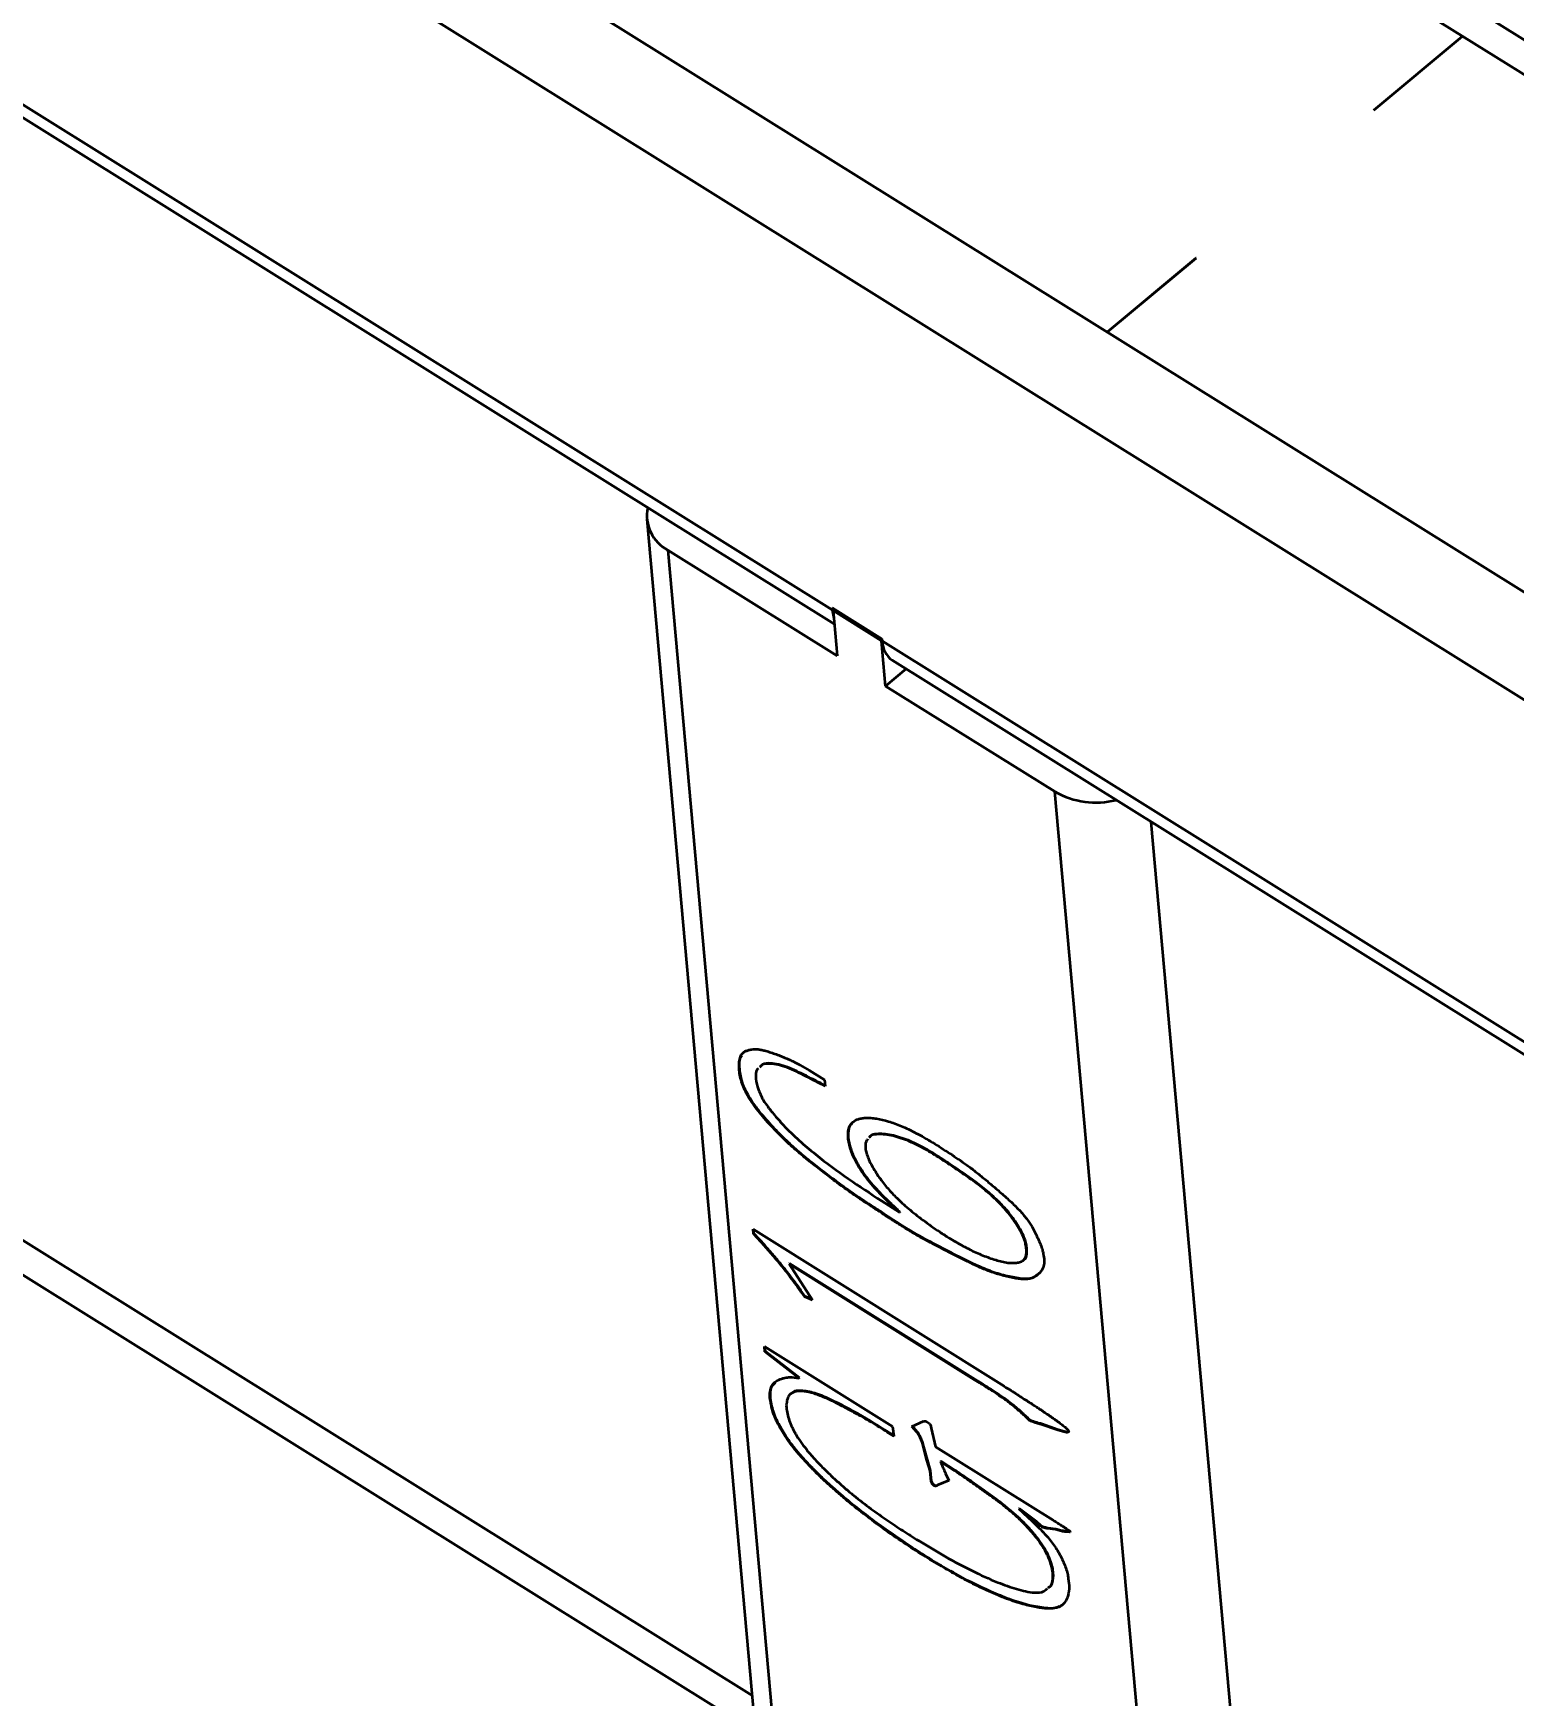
# Model space of a CAD drawing. Header units: millimetres. Extents: x 0 to 14850, y 0 to 10716.
# Drawn here: x 6183 to 6933, y 3584 to 4426 of the extents above; entities that cross this region are included whole.
import ezdxf

# ---------------------------------------------------------------- set-up
doc = ezdxf.new("R2010")
doc.units = ezdxf.units.MM
doc.header["$LTSCALE"] = 50
doc.layers.add('迈迪拼图', color=7, linetype='Continuous', lineweight=0)
doc.styles.add('SLDTEXTSTYLE4', font='SIMSUN.TTC')
doc.dimstyles.new('SLDDIMSTYLE0', dxfattribs={"dimtxt": 175, "dimasz": 175, "dimexe": 0, "dimexo": 0.0625, "dimgap": 43.75, "dimtad": 2, "dimlfac": 0.3, "dimrnd": 1e-09, "dimzin": 12, "dimdsep": 46, "dimtxsty": 'SLDTEXTSTYLE4', "dimsah": 1, "dimcen": 0.09, "dimadec": 0, "dimazin": 3, "dimtfac": 1, "dimtdec": 3, "dimtofl": 0, "dimtmove": 0, "dimatfit": 3, "dimfxl": 0, "dimfrac": 2, "dimtolj": 1, "dimtzin": 12, "dimarcsym": 0})

# ---------------------------------------------------------------- blocks, each defined once
blk = doc.blocks.new('_D')
at = {"layer": '迈迪拼图'}
for p, q in [((2446.43, 6897.08), (1201.26, 5860.72)), ((1235.02, 5888.82), (7482.3, 1989.14)), ((8693.71, 2997.41), (7448.53, 1961.04))]:
    blk.add_line(p, q, dxfattribs=at)
for points in [[(1235.02, 5888.82), (1349.39, 5785.69), (1377.9, 5831.37)], [(7482.3, 1989.14), (7367.93, 2092.27), (7339.42, 2046.59)]]:
    blk.add_solid(points, dxfattribs=at)
at = {"layer": '迈迪拼图', "insert": (4293.71, 4219.58), "char_height": 175, "attachment_point": 1, "rotation": 328.02675, "style": 'SLDTEXTSTYLE4'}
blk.add_mtext('2550', dxfattribs=at)

msp = doc.modelspace()

# ---------------------------------------------------------------- linework, layer by layer
at = {"color": 7, "linetype": 'Continuous', "lineweight": 35}
for p, q in [((2725.189, 6772.258), (8482.48, 3178.44)), ((8462.022, 3136.765), (2704.731, 6730.583)), ((4612.231, 5366.61), (6587.349, 4133.701)), ((4617.09, 5357.069), (6588.455, 4126.502)), ((6546.759, 3583.725), (5016.955, 4538.66)), ((8678.513, 3335.997), (6816.655, 4498.208)), ((8662.56, 3328.321), (6796.952, 4492.871)), ((6906.471, 4424.179), (6861.665, 4386.887)), ((6861.689, 4386.872), (6906.495, 4424.164)), ((6906.495, 4424.164), (6906.471, 4424.179)), ((6906.474, 4424.146), (6906.471, 4424.179)), ((6861.665, 4386.887), (6861.689, 4386.872)), ((6771.648, 4311.965), (6726.842, 4274.673)), ((6726.866, 4274.658), (6771.672, 4311.95)), ((6771.672, 4311.95), (6771.648, 4311.965)), ((6771.651, 4311.932), (6771.648, 4311.965)), ((6726.842, 4274.673), (6726.866, 4274.658)), ((6493.453, 4179.746), (6575.519, 3262.153)), ((6504.144, 4163.98), (6586.21, 3246.387)), ((6589.891, 4110.455), (6504.144, 4163.98)), ((6612.725, 4118.943), (6587.246, 4134.848)), ((6587.246, 4134.848), (6587.349, 4133.701)), ((6588.582, 4134.014), (6587.839, 4133.395)), ((6587.839, 4133.395), (6589.891, 4110.455)), ((6612.338, 4118.102), (6587.839, 4133.395)), ((6612.828, 4117.796), (6612.725, 4118.943)), ((6612.769, 4118.461), (6612.338, 4118.102)), ((6614.39, 4095.162), (6612.338, 4118.102)), ((6612.828, 4117.796), (8478.435, 2953.246)), ((6624.792, 4103.82), (6614.39, 4095.162)), ((6617.687, 4108.255), (8483.294, 2943.705)), ((6700.137, 4041.637), (6614.39, 4095.162)), ((6782.203, 3124.045), (6700.137, 4041.637)), ((6540.405, 3901.812), (6540.179, 3901.625)), ((6575.822, 3900.34), (6583.49, 3895.554)), ((6583.49, 3895.554), (6583.769, 3892.429)), ((6595.673, 3865.837), (6595.448, 3865.65)), ((6625.809, 3865.04), (6625.584, 3864.853)), ((6612.254, 3834.383), (6621.608, 3828.356)), ((6612.101, 3828.687), (6611.876, 3828.5)), ((6621.833, 3828.543), (6621.608, 3828.356)), ((6547.241, 3820.045), (6674.524, 3740.373)), ((6547.461, 3817.585), (6547.241, 3820.045)), ((6547.686, 3817.773), (6547.461, 3817.585)), ((6552.991, 3811.591), (6547.461, 3817.585)), ((6547.686, 3817.773), (6547.497, 3819.885)), ((6553.216, 3811.779), (6547.686, 3817.773)), ((6553.216, 3811.779), (6552.991, 3811.591)), ((6685.821, 3811.26), (6685.596, 3811.073)), ((6565.798, 3802.638), (6565.573, 3802.451)), ((6565.573, 3802.451), (6577.408, 3784.048)), ((6659.519, 3743.619), (6565.573, 3802.451)), ((6659.745, 3743.806), (6565.798, 3802.638)), ((6573.631, 3785.886), (6573.406, 3785.698)), ((6577.408, 3784.048), (6573.406, 3785.698)), ((6577.163, 3784.429), (6573.631, 3785.886)), ((6553.041, 3760.436), (6617.968, 3719.908)), ((6553.282, 3757.744), (6553.041, 3760.436)), ((6553.507, 3757.931), (6553.282, 3757.744)), ((6570.527, 3744.438), (6553.282, 3757.744)), ((6553.507, 3757.931), (6553.298, 3760.277)), ((6570.752, 3744.625), (6553.507, 3757.931)), ((6566.853, 3745.036), (6570.527, 3744.438)), ((6570.752, 3744.625), (6570.527, 3744.438)), ((6659.745, 3743.806), (6659.519, 3743.619)), ((6556.076, 3734.077), (6555.851, 3733.89)), ((6617.968, 3719.908), (6618.639, 3715.033)), ((6627.68, 3719.997), (6633.576, 3722.656)), ((6630.216, 3717.127), (6627.68, 3719.997)), ((6630.441, 3717.314), (6627.959, 3720.123)), ((6630.441, 3717.314), (6630.216, 3717.127)), ((6637.119, 3720.883), (6637.507, 3719.166)), ((6637.507, 3719.166), (6639.691, 3709.737)), ((6693.433, 3721.271), (6693.208, 3721.084)), ((6701.611, 3718.192), (6693.208, 3721.084)), ((6701.836, 3718.379), (6693.433, 3721.271)), ((6701.836, 3718.379), (6701.611, 3718.192)), ((6704.637, 3717.339), (6701.611, 3718.192)), ((6704.862, 3717.526), (6701.836, 3718.379)), ((6704.862, 3717.526), (6704.637, 3717.339)), ((6633.836, 3709.703), (6633.611, 3709.515)), ((6635.341, 3702.912), (6633.611, 3709.515)), ((6635.566, 3703.099), (6633.836, 3709.703)), ((6639.691, 3709.737), (6699.364, 3672.488)), ((6635.566, 3703.099), (6635.341, 3702.912)), ((6636.932, 3697.494), (6635.341, 3702.912)), ((6637.157, 3697.681), (6635.566, 3703.099)), ((6642.395, 3702.446), (6642.17, 3702.258)), ((6649.397, 3697.527), (6642.17, 3702.258)), ((6649.622, 3697.715), (6642.395, 3702.446)), ((6637.157, 3697.681), (6636.932, 3697.494)), ((6637.414, 3692.109), (6636.932, 3697.494)), ((6637.639, 3692.297), (6637.157, 3697.681)), ((6637.639, 3692.297), (6637.414, 3692.109)), ((6646.418, 3692.608), (6640.768, 3690.204)), ((6640.993, 3690.391), (6640.768, 3690.204)), ((6646.383, 3692.684), (6640.993, 3690.391)), ((6644.758, 3696.187), (6646.418, 3692.608)), ((6649.622, 3697.715), (6649.397, 3697.527)), ((6682.109, 3678.503), (6681.884, 3678.316)), ((6690.629, 3671.602), (6681.884, 3678.316)), ((6690.854, 3671.789), (6682.109, 3678.503)), ((6612.098, 3669.45), (6611.873, 3669.263)), ((6690.854, 3671.789), (6690.629, 3671.602)), ((6693.069, 3669.419), (6690.629, 3671.602)), ((6693.295, 3669.606), (6690.854, 3671.789)), ((6693.295, 3669.606), (6693.069, 3669.419)), ((6696.779, 3668.498), (6696.554, 3668.311)), ((6700.455, 3667.79), (6696.554, 3668.311)), ((6700.68, 3667.978), (6696.779, 3668.498)), ((6700.68, 3667.978), (6700.455, 3667.79)), ((6703.477, 3666.971), (6700.455, 3667.79)), ((6703.703, 3667.158), (6700.68, 3667.978)), ((6703.703, 3667.158), (6703.477, 3666.971)), ((6699.383, 3644.622), (6699.158, 3644.434))]:
    msp.add_line(p, q, dxfattribs=at)
at = {"color": 8, "linetype": 'Continuous', "lineweight": 35}
for p, q in [((6548.429, 3565.047), (5008.693, 4526.182)), ((6748.816, 4026.402), (6829.212, 3127.487))]:
    msp.add_line(p, q, dxfattribs=at)
at = {"color": 7, "linetype": 'Continuous', "lineweight": 35, "flags": 128}
msp.add_lwpolyline([(6587.349, 4133.701), (6587.954, 4130.32), (6588.179, 4129.594)], dxfattribs=at)
at = {"color": 7, "linetype": 'Continuous', "lineweight": 35}
for centre, radius, start, end in [((6513.349, 4181.572), 19.855, 168.501604, 242.378431), ((6624.644, 4117.806), 11.816, 180.046354, 233.930156), ((6720.926, 4078.113), 41.984, 240.318498, 284.152638)]:
    msp.add_arc(centre, radius, start, end, dxfattribs=at)
for points, knots in [([(6540.179, 3901.625), (6540.178, 3902.719), (6540.176, 3904.787), (6540.784, 3907.257), (6541.717, 3909.122), (6543.185, 3910.142), (6544.862, 3910.616), (6546.383, 3911.071), (6547.955, 3911.195), (6549.508, 3911.187), (6551.259, 3910.889), (6553.248, 3910.443), (6555.608, 3909.707), (6558.197, 3908.806), (6560.809, 3907.844), (6563.24, 3906.896), (6565.388, 3905.996), (6567.988, 3904.819), (6571.423, 3903.044), (6574.272, 3901.293), (6575.822, 3900.34)], [0, 0, 0, 0, 0.075447, 0.142574, 0.202576, 0.2572046, 0.3081637, 0.3550904, 0.3967462, 0.4353273, 0.4749708, 0.5204873, 0.5724556, 0.6312687, 0.6896741, 0.7417622, 0.7875688, 0.8264383, 0.9055481, 1, 1, 1, 1]), ([(6611.876, 3828.5), (6610.18, 3829.596), (6606.989, 3831.659), (6602.501, 3834.621), (6598.625, 3837.207), (6594.162, 3840.348), (6588.668, 3844.367), (6581.938, 3849.478), (6575.165, 3854.812), (6569.702, 3859.375), (6565.5, 3863.156), (6562.271, 3866.23), (6558.927, 3869.673), (6555.468, 3873.261), (6552.186, 3877.005), (6549.194, 3880.695), (6546.623, 3884.28), (6544.404, 3887.784), (6542.653, 3891.269), (6541.323, 3894.769), (6540.482, 3898.279), (6540.283, 3900.481), (6540.179, 3901.625)], [0, 0, 0, 0, 0.0605799, 0.1139791, 0.1602072, 0.1988916, 0.27311, 0.3562397, 0.4394577, 0.5158714, 0.5532353, 0.5931854, 0.6356276, 0.6807008, 0.7253663, 0.7665279, 0.8054733, 0.8421811, 0.8782134, 0.9159854, 0.9563641, 1, 1, 1, 1]), ([(6540.405, 3901.812), (6540.336, 3903.709), (6540.243, 3906.258), (6541.425, 3907.644), (6541.727, 3907.999)], [0, 0, 0, 0, 0.74433226, 1, 1, 1, 1]), ([(6612.101, 3828.687), (6610.405, 3829.784), (6607.214, 3831.846), (6602.726, 3834.809), (6598.85, 3837.395), (6594.387, 3840.535), (6588.893, 3844.555), (6582.163, 3849.666), (6575.39, 3854.999), (6569.927, 3859.563), (6565.725, 3863.344), (6562.496, 3866.418), (6559.152, 3869.86), (6555.693, 3873.449), (6552.411, 3877.192), (6549.419, 3880.882), (6546.848, 3884.468), (6544.629, 3887.972), (6542.878, 3891.457), (6541.548, 3894.956), (6540.707, 3898.467), (6540.508, 3900.668), (6540.405, 3901.812)], [0, 0, 0, 0, 0.0605799, 0.1139791, 0.1602072, 0.1988916, 0.27311, 0.3562397, 0.4394577, 0.5158714, 0.5532353, 0.5931854, 0.6356276, 0.6807008, 0.7253663, 0.7665279, 0.8054733, 0.8421811, 0.8782134, 0.9159854, 0.9563641, 1, 1, 1, 1]), ([(6549.963, 3901.356), (6549.7, 3901.14), (6548.509, 3900.158), (6548.461, 3896.276), (6549.663, 3890.68), (6552.858, 3884.256), (6557.621, 3878.305), (6563.404, 3871.67), (6570.578, 3864.795), (6581.584, 3855.53), (6595.555, 3845.234), (6606.688, 3838), (6612.254, 3834.383)], [0, 0, 0, 0, 0.0197291, 0.0894607, 0.1593678, 0.2289078, 0.2989363, 0.3690435, 0.4741447, 0.5793127, 0.7896401, 1, 1, 1, 1]), ([(6583.769, 3892.429), (6580.542, 3894.081), (6574.089, 3897.383), (6564.339, 3902.347), (6556.871, 3903.982), (6552.137, 3903.775), (6550.967, 3902.405), (6550.591, 3901.964)], [0, 0, 0, 0, 0.2615077, 0.5228946, 0.7836821, 0.9304036, 1, 1, 1, 1]), ([(6583.994, 3892.617), (6580.767, 3894.268), (6574.315, 3897.57), (6564.564, 3902.534), (6557.096, 3904.169), (6552.362, 3903.963), (6551.192, 3902.593), (6550.816, 3902.152)], [0, 0, 0, 0, 0.2615077, 0.5228946, 0.7836821, 0.9304036, 1, 1, 1, 1]), ([(6595.448, 3865.65), (6595.388, 3866.959), (6595.273, 3869.447), (6596.052, 3872.47), (6597.88, 3874.561), (6600.156, 3875.663), (6602.463, 3876.248), (6604.607, 3876.403), (6607.055, 3876.332), (6610.752, 3875.896), (6615.845, 3874.736), (6621.353, 3872.757), (6626.066, 3870.573), (6629.875, 3868.689), (6633.966, 3866.398), (6639.705, 3862.968), (6646.893, 3858.406), (6652.634, 3854.476), (6655.441, 3852.555)], [0, 0, 0, 0, 0.0568162, 0.1079182, 0.1611444, 0.2228655, 0.2576491, 0.2950859, 0.3350685, 0.3788396, 0.4695961, 0.5621588, 0.6107118, 0.6617366, 0.7161831, 0.7737726, 0.8893673, 1, 1, 1, 1]), ([(6595.673, 3865.837), (6595.584, 3867.785), (6595.411, 3871.592), (6597.303, 3873.561), (6598.226, 3874.522)], [0, 0, 0, 0, 0.5118477, 1, 1, 1, 1]), ([(6625.584, 3864.853), (6622.71, 3865.844), (6616.963, 3867.826), (6610.655, 3868.235), (6606.879, 3867.638), (6606.111, 3866.508), (6605.95, 3866.271)], [0, 0, 0, 0, 0.3757589, 0.7513404, 0.9478591, 1, 1, 1, 1]), ([(6625.809, 3865.04), (6622.935, 3866.031), (6617.188, 3868.013), (6610.88, 3868.422), (6607.104, 3867.825), (6606.336, 3866.695), (6606.175, 3866.458)], [0, 0, 0, 0, 0.3757589, 0.7513404, 0.9478591, 1, 1, 1, 1]), ([(6621.608, 3828.356), (6619.887, 3829.955), (6616.775, 3832.844), (6612.466, 3836.986), (6608.771, 3840.951), (6605.296, 3845.008), (6602.07, 3849.539), (6599.632, 3853.586), (6597.866, 3857.066), (6596.858, 3859.832), (6595.958, 3862.761), (6595.623, 3864.658), (6595.448, 3865.65)], [0, 0, 0, 0, 0.1463736, 0.2645721, 0.3693731, 0.476321, 0.5875109, 0.7079814, 0.7726478, 0.8421238, 0.917419, 1, 1, 1, 1]), ([(6621.833, 3828.543), (6620.112, 3830.142), (6617, 3833.032), (6612.691, 3837.173), (6608.996, 3841.138), (6605.521, 3845.195), (6602.296, 3849.726), (6599.857, 3853.773), (6598.092, 3857.253), (6597.083, 3860.019), (6596.183, 3862.949), (6595.848, 3864.845), (6595.673, 3865.837)], [0, 0, 0, 0, 0.1463736, 0.2645721, 0.3693731, 0.476321, 0.5875109, 0.7079814, 0.7726478, 0.8421238, 0.917419, 1, 1, 1, 1]), ([(6605.415, 3865.573), (6605.078, 3865.223), (6604.007, 3864.111), (6604.161, 3861.889), (6604.266, 3860.365)], [0, 0, 0, 0, 0.3145518, 1, 1, 1, 1]), ([(6604.266, 3860.365), (6604.463, 3859.515), (6604.858, 3857.804), (6605.93, 3855.023), (6607.397, 3852.097), (6609.783, 3848.122), (6613.163, 3843.372), (6616.91, 3838.925), (6620.166, 3835.704), (6622.925, 3833.076), (6626.084, 3830.358), (6629.591, 3827.43), (6633.428, 3824.453), (6637.556, 3821.432), (6641.953, 3818.446), (6644.966, 3816.526), (6646.518, 3815.537)], [0, 0, 0, 0, 0.0502483, 0.1011799, 0.152756, 0.2074315, 0.3147306, 0.4129853, 0.4639219, 0.5212138, 0.5859945, 0.6573368, 0.7351087, 0.8180156, 0.9062259, 1, 1, 1, 1]), ([(6685.596, 3811.073), (6685.439, 3811.94), (6685.126, 3813.678), (6684.01, 3816.625), (6682.397, 3819.77), (6680.351, 3823.067), (6678.004, 3826.401), (6675.385, 3829.638), (6672.578, 3832.725), (6668.514, 3836.635), (6663.005, 3841.359), (6655.981, 3846.437), (6648.64, 3851.454), (6641.097, 3856.493), (6633.319, 3861.272), (6628.21, 3863.637), (6625.584, 3864.853)], [0, 0, 0, 0, 0.0387538, 0.077675, 0.1189053, 0.1626867, 0.208066, 0.2531947, 0.298406, 0.344409, 0.4408668, 0.5453799, 0.6550642, 0.7661432, 0.8797949, 1, 1, 1, 1]), ([(6685.821, 3811.26), (6685.665, 3812.127), (6685.352, 3813.865), (6684.236, 3816.813), (6682.622, 3819.958), (6680.576, 3823.254), (6678.23, 3826.588), (6675.61, 3829.826), (6672.803, 3832.913), (6668.739, 3836.822), (6663.231, 3841.546), (6656.207, 3846.625), (6648.865, 3851.641), (6641.322, 3856.681), (6633.544, 3861.46), (6628.435, 3863.824), (6625.809, 3865.04)], [0, 0, 0, 0, 0.0387538, 0.077675, 0.1189053, 0.1626867, 0.208066, 0.2531947, 0.298406, 0.344409, 0.4408668, 0.5453799, 0.6550642, 0.7661432, 0.8797949, 1, 1, 1, 1]), ([(6655.441, 3852.555), (6656.906, 3851.442), (6659.943, 3849.136), (6664.64, 3845.339), (6669.642, 3841.142), (6674.777, 3836.71), (6679.697, 3832.235), (6683.943, 3827.698), (6687.352, 3823.313), (6689.763, 3819.167), (6691.448, 3815.527), (6692.84, 3812.357), (6693.832, 3809.714), (6694.147, 3808.228), (6694.289, 3807.561)], [0, 0, 0, 0, 0.0925342, 0.1919139, 0.2982938, 0.4118, 0.5214092, 0.6165111, 0.7010371, 0.7775329, 0.8474994, 0.907158, 0.9582857, 1, 1, 1, 1]), ([(6694.289, 3807.561), (6694.489, 3806.378), (6694.889, 3804.021), (6694.594, 3801.542), (6693.953, 3799.807), (6693.11, 3798.604), (6692.071, 3797.33), (6690.669, 3796.199), (6689.003, 3795.217), (6686.922, 3794.661), (6684.49, 3794.534), (6680.809, 3794.88), (6675.861, 3795.939), (6670.712, 3797.264), (6666.11, 3798.921), (6661.964, 3800.685), (6657.134, 3802.92), (6651.853, 3805.543), (6646.628, 3808.211), (6641.929, 3810.645), (6638.018, 3812.671), (6633.87, 3814.877), (6629.243, 3817.496), (6623.779, 3820.823), (6617.996, 3824.515), (6613.999, 3827.117), (6611.876, 3828.5)], [0, 0, 0, 0, 0.0353416, 0.0704629, 0.0893728, 0.1107954, 0.135385, 0.1630267, 0.1925731, 0.2222578, 0.2537994, 0.2865429, 0.3536498, 0.4199466, 0.4560158, 0.4986809, 0.547717, 0.6031969, 0.6581876, 0.7050255, 0.7444484, 0.7757254, 0.8293349, 0.8821414, 0.9373895, 1, 1, 1, 1]), ([(6691.324, 3797.017), (6690.749, 3796.504), (6689.148, 3795.075), (6684.601, 3794.486), (6677.906, 3795.676), (6670.356, 3797.507), (6659.595, 3801.836), (6645.74, 3808.981), (6629.086, 3817.552), (6617.763, 3824.975), (6612.101, 3828.687)], [0, 0, 0, 0, 0.0411851, 0.1148117, 0.213104, 0.3114979, 0.409827, 0.6065532, 0.8032645, 1, 1, 1, 1]), ([(6573.406, 3785.698), (6572.274, 3787.3), (6570.154, 3790.302), (6567.116, 3794.441), (6564.49, 3797.926), (6561.443, 3801.75), (6557.672, 3806.255), (6554.592, 3809.766), (6552.991, 3811.591)], [0, 0, 0, 0, 0.1795309, 0.3365381, 0.4680309, 0.576276, 0.7798061, 1, 1, 1, 1]), ([(6573.631, 3785.886), (6572.5, 3787.487), (6570.379, 3790.49), (6567.342, 3794.629), (6564.715, 3798.113), (6561.668, 3801.937), (6557.898, 3806.442), (6554.817, 3809.954), (6553.216, 3811.779)], [0, 0, 0, 0, 0.1795309, 0.3365381, 0.4680309, 0.576276, 0.7798061, 1, 1, 1, 1]), ([(6646.518, 3815.537), (6648.645, 3814.273), (6653.009, 3811.679), (6659.58, 3808.374), (6666.191, 3805.606), (6671.545, 3803.926), (6675.599, 3803.02), (6678.308, 3802.794), (6680.753, 3802.857), (6682.809, 3803.39), (6684.513, 3804.324), (6685.486, 3806.026), (6685.951, 3808.234), (6685.717, 3810.104), (6685.596, 3811.073)], [0, 0, 0, 0, 0.1240538, 0.2545987, 0.3895127, 0.5255599, 0.5927239, 0.6562443, 0.7169773, 0.7759209, 0.8322504, 0.8870579, 0.9414881, 1, 1, 1, 1]), ([(6684.598, 3804.65), (6684.619, 3804.66), (6685.483, 3805.104), (6686.149, 3807.283), (6685.93, 3809.935), (6685.821, 3811.26)], [0, 0, 0, 0, 0.0123554, 0.5065001, 1, 1, 1, 1]), ([(6555.851, 3733.89), (6555.802, 3734.612), (6555.705, 3736.023), (6555.896, 3737.869), (6556.283, 3739.49), (6557.111, 3741.359), (6558.83, 3743.099), (6561.182, 3744.083), (6563.223, 3744.56), (6564.565, 3744.881), (6565.761, 3745.014), (6566.517, 3745.029), (6566.853, 3745.036)], [0, 0, 0, 0, 0.0935799, 0.1825326, 0.2691195, 0.3543402, 0.5285132, 0.7140203, 0.8062506, 0.8835329, 0.9481313, 1, 1, 1, 1]), ([(6556.076, 3734.077), (6556.017, 3736.218), (6555.918, 3739.814), (6557.838, 3741.538), (6558.614, 3742.235)], [0, 0, 0, 0, 0.5956747, 1, 1, 1, 1]), ([(6693.208, 3721.084), (6692.422, 3721.293), (6691.063, 3721.656), (6689.261, 3722.259), (6688.102, 3722.621), (6687.138, 3723.119), (6686.179, 3724.209), (6684.749, 3725.437), (6682.929, 3727.144), (6680.794, 3728.983), (6678.477, 3730.893), (6675.992, 3732.845), (6673.215, 3734.822), (6670.597, 3736.565), (6668.056, 3738.242), (6665.628, 3739.772), (6662.725, 3741.629), (6660.643, 3742.921), (6659.519, 3743.619)], [0, 0, 0, 0, 0.0762729, 0.1318813, 0.1695342, 0.1871495, 0.2150017, 0.258839, 0.3144474, 0.3789548, 0.4479583, 0.5183663, 0.5963868, 0.6896268, 0.7465567, 0.8179382, 0.9017315, 1, 1, 1, 1]), ([(6693.433, 3721.271), (6692.647, 3721.481), (6691.288, 3721.843), (6689.486, 3722.446), (6688.327, 3722.809), (6687.363, 3723.306), (6686.405, 3724.397), (6684.974, 3725.624), (6683.154, 3727.331), (6681.019, 3729.17), (6678.702, 3731.081), (6676.217, 3733.033), (6673.44, 3735.009), (6670.822, 3736.753), (6668.281, 3738.43), (6665.853, 3739.959), (6662.95, 3741.816), (6660.868, 3743.109), (6659.745, 3743.806)], [0, 0, 0, 0, 0.0762729, 0.1318813, 0.1695342, 0.1871495, 0.2150017, 0.258839, 0.3144474, 0.3789548, 0.4479583, 0.5183663, 0.5963868, 0.6896268, 0.7465567, 0.8179382, 0.9017315, 1, 1, 1, 1]), ([(6674.524, 3740.373), (6675.674, 3739.63), (6677.879, 3738.206), (6681.028, 3736.236), (6683.887, 3734.36), (6686.445, 3732.756), (6688.711, 3731.273), (6690.682, 3729.964), (6692.353, 3728.914), (6694.98, 3727.135), (6698.59, 3724.715), (6702.331, 3721.968), (6705, 3719.975), (6706.232, 3718.873), (6707.223, 3717.833), (6707.152, 3717.456), (6707.121, 3717.295)], [0, 0, 0, 0, 0.103599, 0.1986396, 0.2840906, 0.3609799, 0.4293527, 0.4881207, 0.5383189, 0.580018, 0.7244915, 0.8621057, 0.9195095, 0.9600298, 0.9828818, 1, 1, 1, 1]), ([(6611.873, 3669.263), (6608.971, 3671.425), (6602.996, 3675.878), (6595.483, 3681.891), (6589.365, 3687.104), (6584.797, 3691.208), (6580.329, 3695.47), (6576.03, 3699.825), (6572.051, 3704.115), (6568.53, 3708.216), (6565.577, 3712.075), (6563.167, 3715.658), (6561.26, 3718.9), (6559.68, 3721.749), (6558.491, 3724.217), (6557.388, 3727.011), (6556.509, 3730.232), (6556.074, 3732.65), (6555.851, 3733.89)], [0, 0, 0, 0, 0.1269417, 0.2614611, 0.330176, 0.398271, 0.4661046, 0.5334344, 0.5977416, 0.6554475, 0.7073966, 0.7543799, 0.7966138, 0.8337428, 0.8653028, 0.8930548, 0.9451669, 1, 1, 1, 1]), ([(6612.098, 3669.45), (6609.197, 3671.612), (6603.221, 3676.065), (6595.708, 3682.078), (6589.59, 3687.291), (6585.022, 3691.395), (6580.554, 3695.657), (6576.255, 3700.012), (6572.276, 3704.303), (6568.755, 3708.404), (6565.802, 3712.263), (6563.392, 3715.845), (6561.485, 3719.088), (6559.906, 3721.937), (6558.716, 3724.404), (6557.613, 3727.198), (6556.734, 3730.419), (6556.299, 3732.837), (6556.076, 3734.077)], [0, 0, 0, 0, 0.1269417, 0.2614611, 0.330176, 0.398271, 0.4661046, 0.5334344, 0.5977416, 0.6554475, 0.7073966, 0.7543799, 0.7966138, 0.8337428, 0.8653028, 0.8930548, 0.9451669, 1, 1, 1, 1]), ([(6618.639, 3715.033), (6617.515, 3715.734), (6615.077, 3717.254), (6611.254, 3719.654), (6607.187, 3722.136), (6603.709, 3724.172), (6600.778, 3725.84), (6598.291, 3727.19), (6595.477, 3728.744), (6591.494, 3730.805), (6586.671, 3733.309), (6581.376, 3735.632), (6576.549, 3737.298), (6572.961, 3737.812), (6570.244, 3737.973), (6568.568, 3737.679), (6567.125, 3737.197), (6565.675, 3736.085), (6564.408, 3734.011), (6564.208, 3731.651), (6564.104, 3730.433)], [0, 0, 0, 0, 0.05138787, 0.11143055, 0.17472802, 0.23753358, 0.27114065, 0.30968322, 0.35258372, 0.40102898, 0.49489622, 0.57669044, 0.65230007, 0.7309205, 0.7693376, 0.80507551, 0.83835449, 0.87048835, 0.93316566, 1, 1, 1, 1]), ([(6618.864, 3715.22), (6613.392, 3718.629), (6602.449, 3725.446), (6588.967, 3732.637), (6578.372, 3737.23), (6572.168, 3738.205), (6568.133, 3738.153), (6567.178, 3737.01), (6566.994, 3736.789)], [0, 0, 0, 0, 0.2931459, 0.5862594, 0.7328154, 0.8792008, 0.976671, 1, 1, 1, 1]), ([(6564.104, 3730.433), (6564.199, 3729.378), (6564.383, 3727.33), (6565.24, 3723.962), (6566.559, 3720.507), (6568.313, 3716.928), (6570.599, 3713.2), (6573.482, 3709.306), (6576.883, 3705.2), (6580.789, 3700.992), (6584.992, 3696.764), (6589.352, 3692.674), (6593.759, 3688.745), (6599.632, 3683.908), (6606.786, 3678.402), (6615.112, 3672.482), (6623.139, 3667.182), (6628.411, 3663.854), (6631.04, 3662.194)], [0, 0, 0, 0, 0.0429405, 0.0833489, 0.1236461, 0.1632716, 0.2047591, 0.249858, 0.2994901, 0.3540789, 0.41151, 0.4688291, 0.5259931, 0.5830857, 0.6944199, 0.7988475, 0.8996957, 1, 1, 1, 1]), ([(6633.611, 3709.515), (6633.504, 3709.973), (6633.225, 3711.164), (6632.369, 3713.229), (6631.533, 3715.347), (6630.583, 3716.63), (6630.216, 3717.127)], [0, 0, 0, 0, 0.1915175, 0.498743, 0.8058001, 1, 1, 1, 1]), ([(6633.836, 3709.703), (6633.729, 3710.16), (6633.45, 3711.351), (6632.594, 3713.416), (6631.758, 3715.534), (6630.808, 3716.817), (6630.441, 3717.314)], [0, 0, 0, 0, 0.1915175, 0.498743, 0.8058001, 1, 1, 1, 1]), ([(6633.576, 3722.656), (6633.881, 3722.705), (6634.461, 3722.799), (6635.555, 3722.291), (6636.513, 3721.692), (6636.95, 3721.109), (6637.119, 3720.883)], [0, 0, 0, 0, 0.31628752, 0.60162371, 0.84553076, 1, 1, 1, 1]), ([(6707.121, 3717.295), (6707.09, 3717.272), (6706.952, 3717.174), (6706.628, 3716.981), (6705.86, 3716.913), (6705.102, 3717.177), (6704.637, 3717.339)], [0, 0, 0, 0, 0.055423, 0.2441868, 0.5368284, 1, 1, 1, 1]), ([(6707.346, 3717.482), (6707.315, 3717.46), (6707.177, 3717.361), (6706.853, 3717.169), (6706.085, 3717.101), (6705.327, 3717.364), (6704.862, 3717.526)], [0, 0, 0, 0, 0.055423, 0.2441868, 0.5368284, 1, 1, 1, 1]), ([(6642.17, 3702.258), (6642.464, 3701.529), (6642.993, 3700.216), (6643.771, 3698.46), (6644.306, 3697.173), (6644.631, 3696.464), (6644.758, 3696.187)], [0, 0, 0, 0, 0.3627987, 0.6524748, 0.8639913, 1, 1, 1, 1]), ([(6640.768, 3690.204), (6640.491, 3690.007), (6640.072, 3689.71), (6639.182, 3689.693), (6638.577, 3690.358), (6638.06, 3690.788), (6637.697, 3691.439), (6637.517, 3691.866), (6637.414, 3692.109)], [0, 0, 0, 0, 0.3476837, 0.526033, 0.6472722, 0.746954, 0.8559344, 1, 1, 1, 1]), ([(6640.993, 3690.391), (6640.716, 3690.195), (6640.297, 3689.897), (6639.407, 3689.881), (6638.803, 3690.545), (6638.285, 3690.976), (6637.922, 3691.626), (6637.742, 3692.053), (6637.639, 3692.297)], [0, 0, 0, 0, 0.3476837, 0.526033, 0.6472722, 0.746954, 0.8559344, 1, 1, 1, 1]), ([(6699.158, 3644.434), (6699.098, 3645.469), (6698.976, 3647.548), (6697.954, 3651.173), (6696.409, 3655.059), (6694.001, 3659.231), (6690.954, 3663.606), (6687.15, 3668.045), (6682.863, 3672.532), (6678.144, 3676.693), (6673.27, 3680.679), (6668.361, 3684.319), (6663.604, 3687.751), (6658.975, 3691.025), (6654.271, 3694.302), (6651.072, 3696.419), (6649.397, 3697.527)], [0, 0, 0, 0, 0.05592839, 0.11238408, 0.17075918, 0.23085144, 0.29537382, 0.36705118, 0.44366651, 0.5233505, 0.6053367, 0.68742428, 0.76680106, 0.84131129, 0.91689287, 1, 1, 1, 1]), ([(6699.383, 3644.622), (6699.323, 3645.656), (6699.202, 3647.735), (6698.179, 3651.36), (6696.634, 3655.246), (6694.226, 3659.418), (6691.179, 3663.793), (6687.375, 3668.232), (6683.088, 3672.719), (6678.369, 3676.881), (6673.495, 3680.867), (6668.586, 3684.507), (6663.829, 3687.939), (6659.2, 3691.212), (6654.496, 3694.489), (6651.297, 3696.606), (6649.622, 3697.715)], [0, 0, 0, 0, 0.05592839, 0.11238408, 0.17075918, 0.23085144, 0.29537382, 0.36705118, 0.44366651, 0.5233505, 0.6053367, 0.68742428, 0.76680106, 0.84131129, 0.91689287, 1, 1, 1, 1]), ([(6681.884, 3678.316), (6682.627, 3677.608), (6684.425, 3675.897), (6687.546, 3673.025), (6691.38, 3669.399), (6694.825, 3665.811), (6697.685, 3662.597), (6699.7, 3659.907), (6701.553, 3657.06), (6703.193, 3654.107), (6704.632, 3651.144), (6705.731, 3648.269), (6706.575, 3645.501), (6706.837, 3643.798), (6706.966, 3642.95)], [0, 0, 0, 0, 0.0665685, 0.1608766, 0.2769294, 0.4089062, 0.4786118, 0.5496068, 0.6219403, 0.6984081, 0.7755952, 0.8495749, 0.9251167, 1, 1, 1, 1]), ([(6699.364, 3672.488), (6700.05, 3672.063), (6701.34, 3671.264), (6703.129, 3670.108), (6704.639, 3669.137), (6705.838, 3668.355), (6706.783, 3667.742), (6707.366, 3667.228), (6707.819, 3666.954), (6708.003, 3666.399), (6706.807, 3666.775), (6705.941, 3666.544), (6704.627, 3666.684), (6703.798, 3666.891), (6703.477, 3666.971)], [0, 0, 0, 0, 0.1464071, 0.2751691, 0.3812181, 0.46708, 0.5329047, 0.5764802, 0.6028342, 0.6108166, 0.6770755, 0.8009958, 0.9231032, 1, 1, 1, 1]), ([(6706.966, 3642.95), (6707.175, 3641.426), (6707.59, 3638.386), (6707.06, 3634.635), (6705.823, 3631.6), (6704.226, 3629.675), (6702.521, 3628.626), (6700.919, 3628.11), (6699.052, 3627.775), (6696.852, 3627.701), (6694.351, 3627.853), (6691.504, 3628.242), (6688.313, 3628.87), (6684.794, 3629.709), (6680.962, 3630.864), (6676.84, 3632.301), (6672.461, 3634.007), (6666.392, 3636.618), (6658.95, 3640.105), (6650.158, 3644.751), (6641.312, 3649.935), (6632.033, 3655.585), (6622.125, 3661.974), (6615.342, 3666.797), (6611.873, 3669.263)], [0, 0, 0, 0, 0.0402972, 0.0803498, 0.1194633, 0.1576072, 0.1770073, 0.1975741, 0.2201515, 0.2442777, 0.2705181, 0.2989803, 0.3304258, 0.3642428, 0.4002755, 0.4376536, 0.4774095, 0.5186524, 0.5994935, 0.6735373, 0.746948, 0.8269432, 0.9115087, 1, 1, 1, 1]), ([(6702.545, 3629.033), (6702.357, 3628.872), (6700.961, 3627.681), (6695.918, 3627.883), (6688.437, 3628.876), (6679.493, 3631.495), (6667.147, 3636.372), (6651.201, 3644.235), (6631.698, 3655.867), (6618.631, 3664.923), (6612.098, 3669.45)], [0, 0, 0, 0, 0.0118705, 0.0877908, 0.1891063, 0.2904552, 0.3918292, 0.5945144, 0.7972754, 1, 1, 1, 1]), ([(6696.554, 3668.311), (6695.946, 3668.39), (6694.866, 3668.529), (6693.616, 3669.148), (6693.069, 3669.419)], [0, 0, 0, 0, 0.5631158, 1, 1, 1, 1]), ([(6696.779, 3668.498), (6696.171, 3668.577), (6695.091, 3668.716), (6693.841, 3669.336), (6693.295, 3669.606)], [0, 0, 0, 0, 0.5631158, 1, 1, 1, 1]), ([(6707.744, 3666.743), (6707.634, 3666.764), (6707.227, 3666.841), (6705.958, 3666.824), (6704.685, 3667.013), (6703.703, 3667.158)], [0, 0, 0, 0, 0.0778198, 0.2887559, 1, 1, 1, 1]), ([(6631.04, 3662.194), (6635.574, 3659.448), (6644.642, 3653.957), (6658.098, 3646.772), (6670.205, 3641.238), (6680.821, 3637.497), (6688.898, 3635.57), (6694.201, 3635.901), (6695.834, 3637.431), (6696.387, 3637.949)], [0, 0, 0, 0, 0.1904023, 0.3808093, 0.5711387, 0.7139172, 0.8564755, 0.9514342, 1, 1, 1, 1]), ([(6696.825, 3638.293), (6697.283, 3638.584), (6699.003, 3639.676), (6699.092, 3642.421), (6699.158, 3644.434)], [0, 0, 0, 0, 0.2664166, 1, 1, 1, 1]), ([(6697.05, 3638.48), (6697.508, 3638.771), (6699.228, 3639.863), (6699.318, 3642.608), (6699.383, 3644.622)], [0, 0, 0, 0, 0.2664166, 1, 1, 1, 1])]:
    msp.add_open_spline(points, degree=3, knots=knots, dxfattribs=at)

# ---------------------------------------------------------------- dimensions: what is measured, and where the dimension line sits
at = {"layer": '迈迪拼图'}
dim = msp.add_linear_dim(base=(7482.296, 1989.144), p1=(2480.198, 6925.187), p2=(8727.471, 3025.511), angle=328.02675, dimstyle='SLDDIMSTYLE0', dxfattribs=at)
dim.commit()
dim.dimension.update_dxf_attribs({"geometry": '_D', "text_midpoint": (4358.659, 3938.982), "dimtype": 160})

doc.saveas('drawing.dxf')
